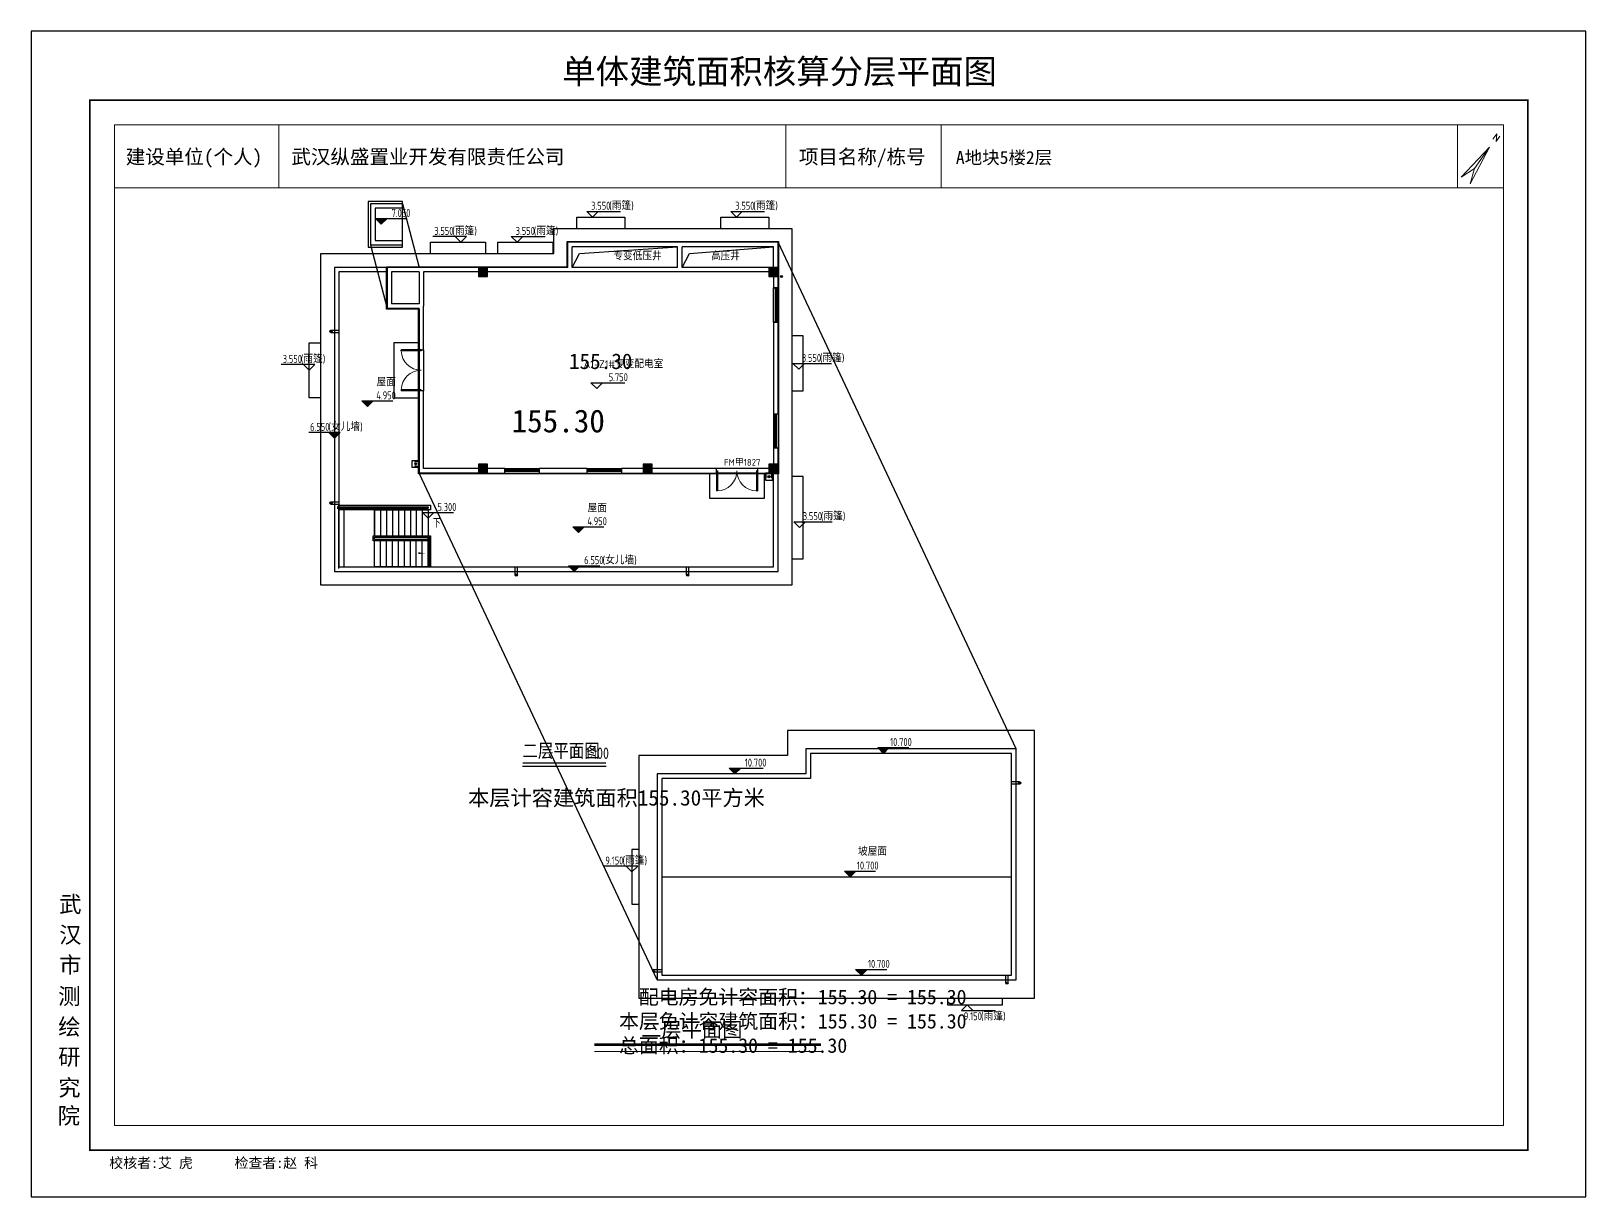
# Model space of a CAD drawing. Extents: x 512858 to 514372, y -232486 to -231710.
# Drawn here: x 514303.9 to 514371.9, y -232205.2 to -232154.2 of the extents above; entities that cross this region are included whole.
import ezdxf
from ezdxf.enums import TextEntityAlignment as Align

# ---------------------------------------------------------------- set-up
doc = ezdxf.new("R2010")
doc.units = 0
doc.header["$LTSCALE"] = 1000
doc.linetypes.add('__DASH', pattern=[0.35, 0.25, -0.1])
doc.layers.get('0').update_dxf_attribs({"color": 252})
for name, color, linetype in [('$0$A-METAL-E', 243, 'Continuous'), ('$计容结果', 7, 'Continuous'), ('$计算结果', 7, 'Continuous'), ('$面积结果', 7, 'Continuous'), ('A-ANNO-100-DIM-E', 253, 'Continuous'), ('A-ANNO-100-TXT', 252, 'Continuous'), ('A-DOOR', 252, 'Continuous'), ('A-HOLE-E', 253, 'Continuous'), ('A-METAL-E', 253, 'Continuous'), ('A-STAIR', 252, 'Continuous'), ('A-STR-CONC-E', 253, 'Continuous'), ('A-STR-CONC-H', 253, 'Continuous'), ('A-WALL-S', 252, 'Continuous'), ('A-WINDOW', 253, 'Continuous'), ('A-WINDOW-100-TXT', 253, 'Continuous'), ('AA-屋面雨水管', 252, 'Continuous'), ('COLUMN', 252, 'Continuous'), ('DIM_SYMB', 252, 'Continuous'), ('PUB_HATCH', 252, 'Continuous'), ('建-DIM_SYMB', 252, 'Continuous'), ('楼层注记', 7, 'Continuous'), ('面积-免计容-配电房-1', 79, 'Continuous')]:
    doc.layers.add(name, color=color, linetype=linetype)
doc.layers.add('图廓', color=252, linetype='Continuous', lineweight=9)
doc.layers.add('打印图框', color=252, linetype='Continuous', plot=False)
doc.styles.add('_TCH_DIM', font='TSSDENG.shx', dxfattribs={"width": 0.8, "bigfont": 'hztxt.shx'})
doc.styles.add('dw', font='simhei.ttf')
doc.styles.add('STYLE1', font='stylu.ttf')
doc.styles.add('tkhz1', font='txt.shx', dxfattribs={"width": 0.8, "bigfont": 'hztxt.shx'})
doc.styles.add('TYDG_02', font='TSSDENG.shx', dxfattribs={"width": 0.8, "bigfont": 'hztxt.shx'})
doc.styles.add('宋体', font='simsun.ttc', dxfattribs={"width": 0.7, "height": 10})

# ---------------------------------------------------------------- blocks, each defined once
blk = doc.blocks.new('5新11erhgerherh')
at = {"layer": 'AA-屋面雨水管'}
blk.add_hatch(color=251, dxfattribs=at).paths.add_polyline_path([(15, 0, 1), (-15, 0, 1)])
for radius in [50, 15]:
    blk.add_circle((0, 0), radius, dxfattribs=at)
blk = doc.blocks.new('5新07A$C18EB3CB6')
at = {"layer": '$0$A-METAL-E'}
blk.add_lwpolyline([(-300, 150), (0, 150), (0, -150), (-300, -150)], close=True, dxfattribs=at)
for points in [[(-200, 150), (-200, 130), (-20, 130), (-20, -130), (-200, -130)], [(-200, -130), (-200, -150)]]:
    blk.add_lwpolyline(points, dxfattribs=at)
blk = doc.blocks.new('5新02$DorLib2D$00000002')
for p, q in [((-0.5, 0), (-0.5, 0.4875)), ((-0.475, 0.4875), (-0.5, 0.4875)), ((-0.475, 0), (-0.475, 0.4875)), ((0.475, 0), (0.475, 0.4875)), ((0.475, 0.4875), (0.5, 0.4875)), ((0.5, 0), (0.5, 0.4875)), ((-0.5, 0), (-0.475, 0)), ((0.5, 0), (0.475, 0))]:
    blk.add_line(p, q)
at = {"lineweight": 13}
for centre, start, end in [((-0.4875, 0), 0, 88.53072), ((0.4875, 0), 91.46928, 180)]:
    blk.add_arc(centre, 0.4875, start, end, dxfattribs=at)
blk = doc.blocks.new('5新04$WINLIB2D$00000001')
at = {"color": 0}
for points in [[(-0.5, 0.5), (-0.5, -0.5)], [(-0.5, 0.5), (0.5, 0.5)], [(0.5, -0.5), (0.5, 0.5)], [(0.5, 0.167), (-0.5, 0.167)], [(0.5, -0.167), (-0.5, -0.167)], [(-0.5, -0.5), (0.5, -0.5)]]:
    blk.add_lwpolyline(points, dxfattribs=at)
blk = doc.blocks.new('5新10_FZH')
blk.add_lwpolyline([(-0.5, -0.5), (0.5, -0.5), (0.5, 0.5), (-0.5, 0.5)], close=True)
at = {"layer": 'PUB_HATCH'}
blk.add_solid([(-0.5, -0.5), (0.5, -0.5), (-0.5, 0.5), (0.5, 0.5)], dxfattribs=at)

msp = doc.modelspace()

# ---------------------------------------------------------------- hatches: boundary and pattern name
at = {"layer": 'A-ANNO-100-DIM-E'}
for points in [[(514319.199, -232162.652), (514318.949, -232162.402), (514319.449, -232162.402)], [(514318.598, -232170.625), (514318.348, -232170.375), (514318.848, -232170.375)], [(514317.149, -232172.003), (514316.899, -232171.753), (514317.399, -232171.753)], [(514327.826, -232176.13), (514327.576, -232175.88), (514328.076, -232175.88)], [(514327.637, -232177.834), (514327.387, -232177.584), (514327.887, -232177.584)], [(514341.156, -232185.788), (514340.906, -232185.538), (514341.406, -232185.538)], [(514334.665, -232186.688), (514334.415, -232186.438), (514334.915, -232186.438)], [(514339.705, -232191.188), (514339.455, -232190.938), (514339.955, -232190.938)], [(514340.19, -232195.488), (514339.94, -232195.238), (514340.44, -232195.238)]]:
    msp.add_hatch(color=256, dxfattribs=at).paths.add_polyline_path(points)

# ---------------------------------------------------------------- linework, layer by layer
at = {"linetype": '__DASH'}
for p, q in [((514346.96, -232185.588), (514336.549, -232163.434)), ((514331.26, -232195.688), (514320.849, -232173.534))]:
    msp.add_line(p, q, dxfattribs=at)
for points in [[(514320.13, -232161.752), (514320.849, -232164.534)], [(514318.73, -232163.552), (514319.449, -232166.334)]]:
    msp.add_lwpolyline(points, dxfattribs=at)
at = {"layer": 'A-ANNO-100-DIM-E'}
for p, q in [((514328.435, -232162.334), (514328.185, -232162.084)), ((514328.185, -232162.084), (514329.662, -232162.084)), ((514328.435, -232162.334), (514328.685, -232162.084)), ((514334.735, -232162.334), (514334.485, -232162.084)), ((514334.485, -232162.084), (514335.962, -232162.084)), ((514334.735, -232162.334), (514334.985, -232162.084)), ((514319.199, -232162.652), (514318.949, -232162.402)), ((514318.949, -232162.402), (514320.318, -232162.402)), ((514319.199, -232162.652), (514319.449, -232162.402)), ((514322.924, -232163.184), (514321.447, -232163.184)), ((514322.674, -232163.434), (514322.424, -232163.184)), ((514322.674, -232163.434), (514322.924, -232163.184)), ((514325.135, -232163.434), (514324.885, -232163.184)), ((514324.885, -232163.184), (514326.362, -232163.184)), ((514325.135, -232163.434), (514325.385, -232163.184)), ((514316.299, -232168.784), (514314.822, -232168.784)), ((514316.049, -232169.034), (514315.799, -232168.784)), ((514316.049, -232169.034), (514316.299, -232168.784)), ((514337.451, -232168.988), (514337.201, -232168.738)), ((514337.201, -232168.738), (514338.88, -232168.738)), ((514337.451, -232168.988), (514337.701, -232168.738)), ((514328.617, -232169.831), (514328.367, -232169.581)), ((514328.367, -232169.581), (514329.844, -232169.581)), ((514328.617, -232169.831), (514328.867, -232169.581)), ((514318.598, -232170.625), (514318.348, -232170.375)), ((514318.348, -232170.375), (514319.707, -232170.375)), ((514318.598, -232170.625), (514318.848, -232170.375)), ((514317.399, -232171.753), (514316.03, -232171.753)), ((514317.149, -232172.003), (514316.899, -232171.753)), ((514317.149, -232172.003), (514317.399, -232171.753)), ((514321.249, -232175.509), (514320.999, -232175.259)), ((514320.999, -232175.259), (514322.357, -232175.259)), ((514321.249, -232175.509), (514321.499, -232175.259)), ((514337.492, -232175.909), (514337.242, -232175.659)), ((514337.242, -232175.659), (514338.921, -232175.659)), ((514337.492, -232175.909), (514337.742, -232175.659)), ((514327.826, -232176.13), (514327.576, -232175.88)), ((514327.576, -232175.88), (514328.934, -232175.88)), ((514327.826, -232176.13), (514328.076, -232175.88)), ((514327.637, -232177.834), (514327.387, -232177.584)), ((514327.387, -232177.584), (514328.756, -232177.584)), ((514327.637, -232177.834), (514327.887, -232177.584)), ((514341.156, -232185.788), (514340.906, -232185.538)), ((514340.906, -232185.538), (514342.264, -232185.538)), ((514341.156, -232185.788), (514341.406, -232185.538)), ((514334.665, -232186.688), (514334.415, -232186.438)), ((514334.415, -232186.438), (514335.892, -232186.438)), ((514334.665, -232186.688), (514334.915, -232186.438)), ((514330.41, -232190.719), (514328.933, -232190.719)), ((514330.16, -232190.969), (514329.91, -232190.719)), ((514330.16, -232190.969), (514330.41, -232190.719)), ((514339.705, -232191.188), (514339.455, -232190.938)), ((514339.455, -232190.938), (514340.813, -232190.938)), ((514339.705, -232191.188), (514339.955, -232190.938)), ((514340.19, -232195.488), (514339.94, -232195.238)), ((514339.94, -232195.238), (514341.298, -232195.238)), ((514340.19, -232195.488), (514340.44, -232195.238)), ((514344.818, -232196.788), (514344.568, -232197.038)), ((514344.818, -232196.788), (514345.068, -232197.038)), ((514344.568, -232197.038), (514346.045, -232197.038))]:
    msp.add_line(p, q, dxfattribs=at)
at = {"layer": 'A-DOOR'}
for p, q in [((514320.849, -232168.134), (514320.849, -232169.934)), ((514321.049, -232168.134), (514321.049, -232169.934)), ((514335.649, -232173.334), (514333.849, -232173.334)), ((514335.649, -232173.534), (514333.849, -232173.534))]:
    msp.add_line(p, q, dxfattribs=at)
at = {"layer": 'A-HOLE-E', "elevation": 0}
for points in [[(514327.549, -232164.534), (514327.873, -232163.93), (514332.149, -232163.634)], [(514332.349, -232164.534), (514332.673, -232163.93), (514336.349, -232163.634)]]:
    msp.add_lwpolyline(points, dxfattribs=at)
at = {"layer": 'A-METAL-E'}
for p, q in [((514317.274, -232175.009), (514321.249, -232175.009)), ((514317.274, -232175.059), (514321.249, -232175.059))]:
    msp.add_line(p, q, dxfattribs=at)
at = {"layer": 'A-METAL-E', "elevation": 0}
for points in [[(514316.549, -232163.934), (514326.749, -232163.934), (514326.749, -232162.834), (514337.149, -232162.834), (514337.149, -232178.434), (514316.549, -232178.434)], [(514330.46, -232196.488), (514347.76, -232196.488), (514347.76, -232184.788), (514336.96, -232184.788), (514336.96, -232185.888), (514330.46, -232185.888)]]:
    msp.add_lwpolyline(points, close=True, dxfattribs=at)
at = {"layer": 'A-METAL-E'}
msp.add_lwpolyline([(514321.249, -232175.009), (514321.249, -232175.059)], dxfattribs=at)
at = {"layer": 'A-STAIR'}
for p, q in [((514318.909, -232175.134), (514317.559, -232175.134)), ((514317.559, -232175.134), (514317.559, -232177.634)), ((514318.909, -232175.134), (514321.249, -232175.134)), ((514318.909, -232175.134), (514318.909, -232176.274)), ((514318.909, -232176.274), (514318.909, -232175.134)), ((514319.169, -232175.134), (514319.169, -232176.274)), ((514319.429, -232175.134), (514319.429, -232176.274)), ((514319.689, -232175.134), (514319.689, -232176.274)), ((514319.949, -232175.134), (514319.949, -232176.274)), ((514320.209, -232175.134), (514320.209, -232176.274)), ((514320.469, -232175.134), (514320.469, -232176.274)), ((514320.729, -232175.134), (514320.729, -232176.274)), ((514320.989, -232175.134), (514320.989, -232176.274)), ((514321.249, -232175.134), (514321.249, -232176.274)), ((514318.849, -232176.494), (514318.849, -232176.274)), ((514318.849, -232176.274), (514321.309, -232176.274)), ((514321.249, -232176.494), (514318.849, -232176.494)), ((514318.909, -232176.334), (514321.249, -232176.334)), ((514318.909, -232176.434), (514318.909, -232176.334)), ((514318.909, -232176.334), (514321.249, -232176.334)), ((514318.909, -232176.434), (514318.909, -232176.334)), ((514321.249, -232176.434), (514318.909, -232176.434)), ((514321.249, -232176.434), (514318.909, -232176.434)), ((514318.909, -232177.634), (514318.909, -232176.494)), ((514318.909, -232177.634), (514318.909, -232176.494)), ((514319.169, -232177.634), (514319.169, -232176.494)), ((514319.429, -232177.634), (514319.429, -232176.494)), ((514319.689, -232177.634), (514319.689, -232176.494)), ((514319.949, -232177.634), (514319.949, -232176.494)), ((514320.209, -232177.634), (514320.209, -232176.494)), ((514320.469, -232177.634), (514320.469, -232176.494)), ((514320.729, -232177.634), (514320.729, -232176.494)), ((514320.989, -232177.634), (514320.989, -232176.494)), ((514321.249, -232176.334), (514321.249, -232177.634)), ((514321.249, -232176.434), (514321.249, -232176.334)), ((514321.249, -232176.494), (514321.249, -232176.434)), ((514321.249, -232176.494), (514321.249, -232176.434)), ((514321.249, -232177.634), (514321.249, -232176.494)), ((514321.309, -232176.274), (514321.309, -232177.634)), ((514317.559, -232177.634), (514318.909, -232177.634)), ((514321.249, -232177.634), (514318.909, -232177.634)), ((514321.309, -232177.634), (514321.249, -232177.634))]:
    msp.add_line(p, q, dxfattribs=at)
at = {"layer": 'A-STR-CONC-E'}
for p, q in [((514336.349, -232177.634), (514336.349, -232173.534)), ((514336.549, -232177.834), (514336.549, -232173.534)), ((514317.349, -232177.709), (514317.349, -232174.934)), ((514322.599, -232177.634), (514336.349, -232177.634)), ((514322.599, -232177.834), (514336.549, -232177.834))]:
    msp.add_line(p, q, dxfattribs=at)
msp.add_lwpolyline([(514318.63, -232163.652), (514320.13, -232163.652), (514320.13, -232161.652), (514318.63, -232161.652)], close=True, dxfattribs=at)
at = {"layer": 'A-STR-CONC-E', "elevation": 0}
for points in [[(514327.749, -232162.834), (514327.749, -232162.334), (514329.849, -232162.334), (514329.849, -232162.834)], [(514334.049, -232162.834), (514334.049, -232162.334), (514336.149, -232162.334), (514336.149, -232162.834)], [(514321.349, -232163.934), (514321.349, -232163.434), (514323.749, -232163.434), (514323.749, -232163.934)], [(514324.299, -232163.934), (514324.299, -232163.434), (514326.699, -232163.434), (514326.699, -232163.934)], [(514319.449, -232164.534), (514317.149, -232164.534), (514317.149, -232174.634)], [(514319.449, -232164.734), (514317.349, -232164.734), (514317.349, -232174.434)], [(514316.549, -232170.234), (514316.049, -232170.234), (514316.049, -232167.834), (514316.549, -232167.834)], [(514337.149, -232177.284), (514337.649, -232177.284), (514337.649, -232173.684), (514337.149, -232173.684)], [(514317.349, -232174.434), (514317.349, -232177.634), (514322.599, -232177.634)], [(514317.149, -232174.634), (514317.149, -232177.834), (514322.599, -232177.834)], [(514317.349, -232174.934), (514321.349, -232174.934), (514321.349, -232175.134), (514317.349, -232175.134)], [(514331.46, -232191.188), (514346.76, -232191.188)], [(514343.96, -232196.488), (514343.96, -232196.788), (514346.36, -232196.788), (514346.36, -232196.488)]]:
    msp.add_lwpolyline(points, dxfattribs=at)
at = {"layer": 'A-STR-CONC-E'}
for points in [[(514337.149, -232169.934), (514337.649, -232169.934), (514337.649, -232167.534), (514337.149, -232167.534)], [(514321.249, -232177.634), (514321.249, -232176.274), (514321.349, -232176.274), (514321.349, -232177.634)], [(514330.46, -232189.988), (514330.16, -232189.988), (514330.16, -232192.388), (514330.46, -232192.388)]]:
    msp.add_lwpolyline(points, dxfattribs=at)
at = {"layer": 'A-STR-CONC-E', "elevation": 0}
for points in [[(514331.26, -232195.688), (514346.96, -232195.688), (514346.96, -232185.588), (514337.76, -232185.588), (514337.76, -232186.688), (514331.26, -232186.688)], [(514331.46, -232195.488), (514346.76, -232195.488), (514346.76, -232185.788), (514337.96, -232185.788), (514337.96, -232186.888), (514331.46, -232186.888)]]:
    msp.add_lwpolyline(points, close=True, dxfattribs=at)
at = {"layer": 'A-STR-CONC-H'}
for points in [[(514318.73, -232163.552), (514320.13, -232163.552), (514320.13, -232161.752), (514318.73, -232161.752)], [(514318.93, -232163.352), (514320.13, -232163.352), (514320.13, -232161.952), (514318.93, -232161.952)]]:
    msp.add_lwpolyline(points, close=True, dxfattribs=at)
msp.add_lwpolyline([(514320.849, -232167.834), (514319.749, -232167.834), (514319.749, -232170.234), (514320.849, -232170.234)], dxfattribs=at)
at = {"layer": 'A-STR-CONC-H', "elevation": 0}
msp.add_lwpolyline([(514333.549, -232173.534), (514333.549, -232174.634), (514335.949, -232174.634), (514335.949, -232173.534)], dxfattribs=at)
at = {"layer": 'A-WALL-S'}
for p, q in [((514327.349, -232164.534), (514327.349, -232163.434)), ((514332.249, -232163.434), (514327.349, -232163.434)), ((514336.549, -232163.434), (514332.249, -232163.434)), ((514336.549, -232164.534), (514336.549, -232163.434)), ((514327.549, -232164.534), (514327.549, -232163.634)), ((514332.149, -232163.634), (514327.549, -232163.634)), ((514332.149, -232164.534), (514332.149, -232163.634)), ((514336.349, -232163.634), (514332.349, -232163.634)), ((514332.349, -232164.534), (514332.349, -232163.634)), ((514336.349, -232164.534), (514336.349, -232163.634)), ((514319.449, -232164.534), (514319.449, -232166.334)), ((514320.949, -232164.534), (514319.449, -232164.534)), ((514319.649, -232164.734), (514319.649, -232166.134)), ((514320.849, -232164.734), (514319.649, -232164.734)), ((514320.849, -232164.734), (514320.849, -232166.134)), ((514323.449, -232164.534), (514320.949, -232164.534)), ((514321.049, -232164.734), (514321.049, -232166.234)), ((514323.449, -232164.734), (514321.049, -232164.734)), ((514327.349, -232164.534), (514323.849, -232164.534)), ((514327.449, -232164.734), (514323.849, -232164.734)), ((514332.249, -232164.734), (514327.449, -232164.734)), ((514332.149, -232164.534), (514327.549, -232164.534)), ((514336.149, -232164.734), (514332.249, -232164.734)), ((514336.149, -232164.534), (514332.349, -232164.534)), ((514336.349, -232164.934), (514336.349, -232165.434)), ((514336.549, -232165.434), (514336.549, -232164.934)), ((514336.349, -232165.434), (514336.549, -232165.434)), ((514320.849, -232166.334), (514319.449, -232166.334)), ((514320.849, -232166.134), (514319.649, -232166.134)), ((514320.849, -232166.334), (514320.849, -232168.134)), ((514321.049, -232168.134), (514321.049, -232166.234)), ((514336.549, -232166.934), (514336.349, -232166.934)), ((514336.349, -232166.934), (514336.349, -232170.934)), ((514336.549, -232170.934), (514336.549, -232166.934)), ((514320.849, -232168.134), (514321.049, -232168.134)), ((514321.049, -232169.934), (514320.849, -232169.934)), ((514320.849, -232169.934), (514320.849, -232173.534)), ((514321.049, -232173.334), (514321.049, -232169.934)), ((514336.349, -232170.934), (514336.549, -232170.934)), ((514336.549, -232172.434), (514336.349, -232172.434)), ((514336.349, -232172.434), (514336.349, -232173.134)), ((514336.549, -232173.134), (514336.549, -232172.434)), ((514323.449, -232173.534), (514320.849, -232173.534)), ((514323.449, -232173.334), (514321.049, -232173.334)), ((514324.599, -232173.334), (514323.849, -232173.334)), ((514323.849, -232173.534), (514324.599, -232173.534)), ((514324.599, -232173.534), (514324.599, -232173.334)), ((514328.199, -232173.334), (514326.099, -232173.334)), ((514326.099, -232173.334), (514326.099, -232173.534)), ((514326.099, -232173.534), (514328.199, -232173.534)), ((514328.199, -232173.534), (514328.199, -232173.334)), ((514330.649, -232173.334), (514329.699, -232173.334)), ((514329.699, -232173.334), (514329.699, -232173.534)), ((514329.699, -232173.534), (514330.649, -232173.534)), ((514333.849, -232173.334), (514331.049, -232173.334)), ((514331.049, -232173.534), (514333.849, -232173.534)), ((514333.849, -232173.534), (514333.849, -232173.334)), ((514336.149, -232173.334), (514335.649, -232173.334)), ((514335.649, -232173.334), (514335.649, -232173.534)), ((514335.649, -232173.534), (514336.149, -232173.534))]:
    msp.add_line(p, q, dxfattribs=at)
at = {"layer": 'AA-屋面雨水管', "linetype": '__DASH', "ltscale": 0.3, "elevation": 0}
for points in [[(514316.999, -232167.284), (514317.349, -232167.284)], [(514316.999, -232167.384), (514317.349, -232167.384)], [(514316.999, -232174.784), (514317.349, -232174.784)], [(514316.999, -232174.884), (514317.349, -232174.884)], [(514325.049, -232177.984), (514325.049, -232177.634)], [(514325.149, -232177.984), (514325.149, -232177.634)], [(514332.549, -232177.984), (514332.549, -232177.634)], [(514332.649, -232177.984), (514332.649, -232177.634)], [(514347.11, -232187.038), (514346.76, -232187.038)], [(514347.11, -232187.138), (514346.76, -232187.138)], [(514331.11, -232195.238), (514331.46, -232195.238)], [(514331.11, -232195.338), (514331.46, -232195.338)], [(514346.51, -232195.838), (514346.51, -232195.488)], [(514346.61, -232195.838), (514346.61, -232195.488)]]:
    msp.add_lwpolyline(points, dxfattribs=at)
at = {"layer": 'DIM_SYMB', "elevation": 0}
msp.add_lwpolyline([(514321.379, -232175.734, 0, 0, 0), (514318.234, -232175.734, 0, 0, 0), (514318.234, -232177.034, 0, 0, 0), (514321.119, -232177.034, 0, 0.08, 0), (514320.819, -232177.034, 0, 0, 0)], format="xyseb", dxfattribs=at)
at = {"layer": '图廓', "color": 0, "linetype": 'ByBlock'}
for p, q in [((514367.659, -232159.278), (514366.414, -232160.596)), ((514366.812, -232160.881), (514367.659, -232159.278)), ((514366.994, -232160.208), (514367.659, -232159.278))]:
    msp.add_line(p, q, dxfattribs=at)
at = {"layer": '图廓', "color": 0, "linetype": 'ByBlock', "ltscale": 2}
for p, q in [((514367.659, -232159.278), (514366.414, -232160.596)), ((514366.812, -232160.881), (514367.659, -232159.278)), ((514366.994, -232160.208), (514367.659, -232159.278))]:
    msp.add_line(p, q, dxfattribs=at)
at = {"layer": '图廓', "color": 0}
msp.add_line((514307.527, -232161.052), (514368.264, -232161.052), dxfattribs=at)
at = {"layer": '图廓', "color": 0, "const_width": 0.0715, "elevation": 0}
msp.add_lwpolyline([(514306.455, -232157.228), (514369.336, -232157.228), (514369.336, -232203.138), (514306.455, -232203.138)], close=True, dxfattribs=at)
at = {"layer": '图廓', "color": 0, "elevation": 0}
msp.add_lwpolyline([(514307.527, -232158.3), (514368.264, -232158.3), (514368.264, -232202.066), (514307.527, -232202.066)], close=True, dxfattribs=at)
for points in [[(514314.714, -232161.052), (514314.714, -232158.3)], [(514336.892, -232161.052), (514336.892, -232158.3)], [(514343.682, -232161.052), (514343.682, -232158.3)], [(514366.257, -232158.3), (514366.257, -232161.052)]]:
    msp.add_lwpolyline(points, dxfattribs=at)
at = {"layer": '图廓', "color": 0, "linetype": 'ByBlock', "ltscale": 2}
for points in [[(514366.994, -232160.208), (514366.414, -232160.596)], [(514366.994, -232160.208), (514366.812, -232160.881)]]:
    msp.add_lwpolyline(points, dxfattribs=at)
at = {"layer": '图廓', "color": 7, "const_width": 0.12, "elevation": 0}
msp.add_lwpolyline([(514328.521, -232198.53), (514338.431, -232198.53)], dxfattribs=at)
at = {"layer": '图廓', "color": 7, "elevation": 0}
msp.add_lwpolyline([(514328.521, -232198.824), (514338.431, -232198.824)], dxfattribs=at)
at = {"layer": '建-DIM_SYMB', "const_width": 0.07}
msp.add_lwpolyline([(514325.374, -232186.21), (514329.025, -232186.21)], dxfattribs=at)
at = {"layer": '建-DIM_SYMB'}
msp.add_lwpolyline([(514325.374, -232186.35), (514329.025, -232186.35)], dxfattribs=at)
at = {"layer": '打印图框', "color": 6, "ltscale": 0.5, "elevation": 0}
msp.add_lwpolyline([(514303.886, -232205.185), (514371.872, -232205.185), (514371.872, -232154.201), (514303.886, -232154.201)], close=True, dxfattribs=at)
at = {"layer": '面积-免计容-配电房-1', "color": 1, "ltscale": 0.005, "elevation": 0}
msp.add_lwpolyline([(514319.424, -232166.359), (514319.424, -232164.509), (514327.324, -232164.509), (514327.324, -232163.409), (514336.574, -232163.409), (514336.574, -232173.559), (514320.824, -232173.559), (514320.824, -232166.359)], close=True, dxfattribs=at)

# ---------------------------------------------------------------- block references
at = {"xscale": 0.001, "yscale": 0.001, "zscale": 0.001}
msp.add_blockref('5新07A$C18EB3CB6', (514320.849, -232173.134), dxfattribs=at)
at = {"xscale": -0.001, "yscale": 0.001, "zscale": 0.001, "rotation": 270.0000000255244}
msp.add_blockref('5新07A$C18EB3CB6', (514336.149, -232173.534), dxfattribs=at)
at = {"layer": 'A-DOOR', "xscale": -1.8, "zscale": -1.8}
for p, yscale, rotation in [((514320.949, -232169.034), -1.8, 270.0000000127694), ((514334.749, -232173.434), 1.8, 180)]:
    msp.add_blockref('5新02$DorLib2D$00000002', p, dxfattribs=dict(at, yscale=yscale, rotation=rotation))
at = {"layer": 'A-WINDOW', "yscale": 0.2}
for p, xscale, zscale, rotation in [((514336.449, -232166.184), 1.5, 1.5, 89.99999999882971), ((514336.449, -232171.684), -1.5, -1.5, 89.99999999882965), ((514325.349, -232173.434), -1.5, -1.5, 180), ((514328.949, -232173.434), -1.5, -1.5, 180)]:
    msp.add_blockref('5新04$WINLIB2D$00000001', p, dxfattribs=dict(at, xscale=xscale, zscale=zscale, rotation=rotation))
at = {"layer": 'AA-屋面雨水管', "yscale": 0.001, "zscale": 0.001}
for p, xscale, rotation in [((514336.699, -232164.934), 0.001, 270.0000000255244), ((514316.999, -232167.334), 0.001, 90.0000000255243), ((514320.699, -232173.134), -0.001, 89.99999999999994), ((514336.149, -232173.684), 0.001, 180.0000000255242), ((514316.999, -232174.834), 0.001, 90.0000000255243), ((514325.099, -232177.984), 0.001, 180.0000000255242), ((514332.599, -232177.984), 0.001, 180.0000000255242), ((514347.11, -232187.088), 0.001, 270.0000000255244), ((514331.11, -232195.288), -0.001, 89.99999999999994), ((514346.56, -232195.838), 0.001, 180.0000000255242)]:
    msp.add_blockref('5新11erhgerherh', p, dxfattribs=dict(at, xscale=xscale, rotation=rotation))
at = {"layer": 'COLUMN'}
for p, xscale, yscale, zscale, rotation in [((514323.649, -232164.734), 0.4, 0.4, 0.4, 270), ((514336.349, -232164.734), 0.4, 0.4, 0.4, 270), ((514323.649, -232173.334), 0.4, 0.4, 0.4, 270), ((514330.849, -232173.334), 0.3999999999979045, 0.3999999999979045, 0.3999999999979045, 270.0000000001667), ((514336.349, -232173.334), 0.4000000000102445, 0.4, 0.4, 270.0000000005336)]:
    msp.add_blockref('5新10_FZH', p, dxfattribs=dict(at, xscale=xscale, yscale=yscale, zscale=zscale, rotation=rotation))

# ---------------------------------------------------------------- texts
at = {"layer": '$计容结果', "style": 'dw'}
msp.add_text('本层计容建筑面积155.30平方米', height=0.67985, dxfattribs=at).set_placement((514322.994, -232188.072))
at = {"layer": '$计算结果', "insert": (514329.594, -232197.538), "char_height": 0.6373, "width": 16.56988, "attachment_point": 4, "style": 'dw'}
msp.add_mtext('  配电房免计容面积：155.30 = 155.30\\P本层免计容建筑面积：155.30 = 155.30\\P总面积：155.30 = 155.30', dxfattribs=at)
at = {"layer": '$面积结果', "color": 1, "style": 'dw'}
msp.add_text('155.30', height=0.6799, dxfattribs=at).set_placement((514327.405, -232168.98))
at = {"layer": 'A-ANNO-100-DIM-E', "style": 'TYDG_02', "width": 0.8}
for s, p in [('7.050', (514319.647, -232162.332)), ('3.550', (514328.375, -232162.014)), ('3.550', (514334.675, -232162.014)), ('3.550', (514321.515, -232163.114)), ('3.550', (514325.075, -232163.114)), ('3.550', (514314.89, -232168.714)), ('3.550', (514337.588, -232168.668)), ('5.750', (514329.143, -232169.511)), ('4.950', (514318.982, -232170.305)), ('6.550', (514316.087, -232171.683)), ('5.300', (514321.656, -232175.189)), ('4.950', (514328.209, -232175.81)), ('3.550', (514337.63, -232175.589)), ('6.550', (514328.071, -232177.514)), ('10.700', (514341.447, -232185.468)), ('10.700', (514335.092, -232186.368)), ('9.150', (514328.996, -232190.649)), ('10.700', (514339.995, -232190.868)), ('10.700', (514340.48, -232195.168)), ('9.150', (514344.67, -232197.458))]:
    msp.add_text(s, height=0.35, dxfattribs=at).set_placement(p)
at = {"layer": 'A-ANNO-100-DIM-E', "style": 'TYDG_02'}
for s, p in [('(雨篷)', (514329.159, -232162.014)), ('(雨篷)', (514335.459, -232162.014)), ('(雨篷)', (514322.299, -232163.114)), ('(雨篷)', (514325.859, -232163.114)), ('(雨篷)', (514315.674, -232168.714)), ('(雨篷)', (514338.371, -232168.668)), ('(女儿墙)', (514316.885, -232171.683)), ('(雨篷)', (514338.413, -232175.589)), ('(女儿墙)', (514328.868, -232177.514)), ('(雨篷)', (514329.742, -232190.649)), ('(雨篷)', (514345.417, -232197.458))]:
    msp.add_text(s, height=0.3376, dxfattribs=at).set_placement(p)
at = {"layer": 'A-ANNO-100-TXT', "style": 'TYDG_02'}
for s, height, p in [('专变低压井', 0.3376, (514329.349, -232164.217)), ('高压井', 0.3376, (514333.613, -232164.217)), ('A1-Z1#专变配电室', 0.33759, (514328.046, -232168.938)), ('屋面', 0.3376, (514318.994, -232169.732)), ('屋面', 0.3376, (514328.221, -232175.237)), ('坡屋面', 0.3376, (514340.044, -232190.259))]:
    msp.add_text(s, height=height, dxfattribs=at).set_placement(p)
at = {"layer": 'A-WINDOW-100-TXT', "style": 'TYDG_02'}
msp.add_text('FM甲1827', height=0.2894, dxfattribs=at).set_placement((514334.19, -232173.207))
at = {"layer": 'DIM_SYMB', "style": '_TCH_DIM', "width": 0.75}
msp.add_text('下', height=0.354, dxfattribs=at).set_placement((514321.449, -232175.909))
at = {"layer": '图廓', "color": 0, "style": 'STYLE1'}
msp.add_text('单体建筑面积核算分层平面图', height=1.07183, dxfattribs=at).set_placement((514336.612, -232156.823), align=Align.BOTTOM_CENTER)
at = {"layer": '图廓', "color": 0, "linetype": 'ByBlock', "style": 'tkhz1'}
msp.add_text('N', height=0.286, rotation=324.38856, dxfattribs=at).set_placement((514368.04, -232158.747), align=Align.TOP_CENTER)
at = {"layer": '图廓', "color": 0, "linetype": 'ByBlock', "ltscale": 2, "style": 'tkhz1'}
msp.add_text('N', height=0.286, rotation=324.38856, dxfattribs=at).set_placement((514368.04, -232158.747), align=Align.TOP_CENTER)
at = {"layer": '图廓', "color": 0}
for s, height, style, p in [('建设单位(个人)', 0.6252, 'dw', (514308.027, -232160.009)), ('武汉纵盛置业开发有限责任公司', 0.62523, 'dw', (514315.269, -232160.009)), ('项目名称/栋号', 0.6252, 'dw', (514337.457, -232160.009)), ('A地块5楼2层', 0.5616, 'dw', (514344.324, -232160.009)), (' 校核者:艾 虎      检查者:赵 科', 0.44659, '宋体', (514307.001, -232203.921))]:
    msp.add_text(s, height=height, dxfattribs=dict(at, style=style)).set_placement(p)
at = {"layer": '图廓', "color": 0, "linetype": 'Continuous', "style": 'STYLE1'}
for s, p in [('武', (514305.115, -232192.743)), ('汉', (514305.115, -232194.082)), ('市', (514305.115, -232195.396)), ('测', (514305.071, -232196.765)), ('绘', (514305.071, -232198.104)), ('研', (514305.071, -232199.418)), ('究', (514305.071, -232200.769)), ('院', (514305.049, -232201.991))]:
    msp.add_text(s, height=0.715, dxfattribs=at).set_placement(p)
at = {"layer": '建-DIM_SYMB', "style": 'TYDG_02'}
msp.add_text('二层平面图', height=0.6752, dxfattribs=at).set_placement((514325.374, -232186.033))
at = {"layer": '建-DIM_SYMB', "style": 'TYDG_02', "width": 0.8}
msp.add_text('1:100', height=0.5, dxfattribs=at).set_placement((514328.125, -232186.033))
at = {"layer": '楼层注记', "style": 'dw'}
msp.add_text('二层平面图', height=0.6496, dxfattribs=at).set_placement((514330.559, -232198.196))
at = {"layer": '面积-免计容-配电房-1', "color": 79, "ltscale": 0.005, "style": 'dw'}
msp.add_text('155.30', height=1, dxfattribs=at).set_placement((514324.894, -232171.751))

doc.saveas('drawing.dxf')
